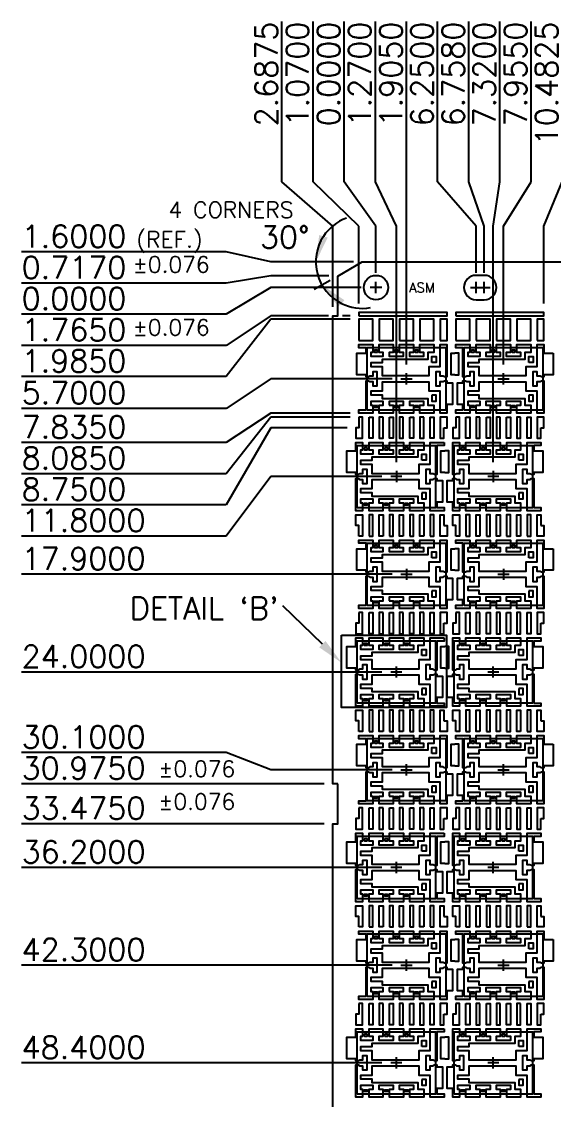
# Model space of a CAD drawing. Extents: x 25 to 260, y 58 to 390.
# Drawn here: x 43.4 to 103.2, y 267.8 to 388.9 of the extents above; entities that cross this region are included whole.
import ezdxf
from ezdxf.enums import TextEntityAlignment as Align
from ezdxf.lldxf.tags import DXFTag

# ---------------------------------------------------------------- set-up
doc = ezdxf.new("R2010")
doc.units = 0
doc.header["$LTSCALE"] = 8
doc.header["$MEASUREMENT"] = 0
for name, color, linetype in [('CEN', 2, 'CENTER'), ('COIN-LINE', 4, 'Continuous'), ('DIM', 7, 'Continuous'), ('LF-LINE', 1, 'Continuous'), ('PKG-OUT', 3, 'HIDDEN')]:
    doc.layers.add(name, color=color, linetype=linetype)
doc.styles.add('SIMPLEX', font='SIMPLEX.shx', dxfattribs={"height": 3})
tags = doc.linetypes.add('CENTER', pattern=[2, 1.25, -0.25, 0.25, -0.25]).pattern_tags.tags
tags[10:11] = [DXFTag(74, 4), DXFTag(75, 0), DXFTag(340, '0'), DXFTag(46, 1.0), DXFTag(50, 0.0), DXFTag(44, 0.0), DXFTag(45, 0.0)]
tags[8:9] = [DXFTag(74, 4), DXFTag(75, 0), DXFTag(340, '0'), DXFTag(46, 1.0), DXFTag(50, 0.0), DXFTag(44, 0.0), DXFTag(45, 0.0)]
tags[6:7] = [DXFTag(74, 4), DXFTag(75, 0), DXFTag(340, '0'), DXFTag(46, 1.0), DXFTag(50, 0.0), DXFTag(44, 0.0), DXFTag(45, 0.0)]
tags[4:5] = [DXFTag(74, 4), DXFTag(75, 0), DXFTag(340, '0'), DXFTag(46, 1.0), DXFTag(50, 0.0), DXFTag(44, 0.0), DXFTag(45, 0.0)]
tags = doc.linetypes.add('HIDDEN', pattern=[0.375, 0.25, -0.125]).pattern_tags.tags
tags[6:7] = [DXFTag(74, 4), DXFTag(75, 0), DXFTag(340, '0'), DXFTag(46, 1.0), DXFTag(50, 0.0), DXFTag(44, 0.0), DXFTag(45, 0.0)]
tags[4:5] = [DXFTag(74, 4), DXFTag(75, 0), DXFTag(340, '0'), DXFTag(46, 1.0), DXFTag(50, 0.0), DXFTag(44, 0.0), DXFTag(45, 0.0)]

# ---------------------------------------------------------------- blocks, each defined once
blk = doc.blocks.new('INT1')
for points in [[(-1.09, -1.647), (-0.835, -1.647), (-0.835, -2.135), (-1.705, -2.135), (-1.705, -1.647), (-1.45, -1.647), (-1.45, -1.417), (-2.23, -1.417), (-2.23, -1.647), (-2.105, -1.647), (-2.105, -2.135), (-2.975, -2.135), (-2.975, -1.935), (-2.528, -1.935), (-2.528, -0.125), (-2.375, -0.125), (-2.288, -0.175), (-2.105, -0.175), (-2.105, -0.44), (-1.83, -0.44), (-1.83, 0.44), (-2.105, 0.44), (-2.105, 0.175), (-2.288, 0.175), (-2.375, 0.125), (-2.528, 0.125), (-2.528, 0.25), (-3.1, 0.25), (-3.1, 1.6), (-2.528, 1.6), (-2.528, 1.935), (-2.975, 1.935), (-2.975, 2.135), (-2.105, 2.135), (-2.105, 1.647), (-2.23, 1.647), (-2.23, 1.417), (-1.45, 1.417), (-1.45, 1.647), (-1.705, 1.647), (-1.705, 2.135), (-0.835, 2.135), (-0.835, 1.647), (-1.09, 1.647), (-1.09, 1.417), (-0.18, 1.417), (-0.18, 1.647), (-0.435, 1.647), (-0.435, 2.135), (0.435, 2.135), (0.435, 1.647), (0.18, 1.647), (0.18, 1.417), (1.09, 1.417), (1.09, 1.647), (0.835, 1.647), (0.835, 2.135), (1.705, 2.135), (1.705, 1.647), (1.34, 1.647), (1.34, 1.217), (-1.528, 1.217), (-1.528, 1), (-2.23, 1), (-2.23, 0.775), (-1.528, 0.775), (-1.528, 0.2), (1.422, 0.2), (1.422, 0.775), (2.105, 0.775), (2.105, 2.135), (2.527, 2.135), (2.527, 0.125), (2.375, 0.125), (2.288, 0.175), (2.105, 0.175), (2.105, 0.44), (1.83, 0.44), (1.83, -0.44), (2.105, -0.44), (2.105, -0.175), (2.288, -0.175), (2.375, -0.125), (2.527, -0.125), (2.527, -0.25), (2.875, -0.25), (2.875, -1.6), (2.527, -1.6), (2.527, -2.135), (2.105, -2.135), (2.105, -0.775), (1.422, -0.775), (1.422, -0.2), (-1.528, -0.2), (-1.528, -0.775), (-2.23, -0.775), (-2.23, -1), (-1.528, -1), (-1.528, -1.217), (1.34, -1.217), (1.34, -1.647), (1.705, -1.647), (1.705, -2.135), (0.835, -2.135), (0.835, -1.647), (1.09, -1.647), (1.09, -1.417), (0.18, -1.417), (0.18, -1.647), (0.435, -1.647), (0.435, -2.135), (-0.435, -2.135), (-0.435, -1.647), (-0.18, -1.647), (-0.18, -1.417), (-1.09, -1.417)], [(1.59, 1.025), (1.59, 1.397), (1.855, 1.397), (1.855, 1.025)], [(1.59, -1.025), (1.59, -1.397), (1.855, -1.397), (1.855, -1.025)]]:
    blk.add_lwpolyline(points, close=True)
blk.add_lwpolyline([(3.025, 0.25), (2.778, 0.25), (2.778, 1.6), (3.025, 1.6)])
at = {"layer": 'COIN-LINE'}
for points in [[(-2.005, 1.765), (-2.005, 1.695, 0.414214), (-1.98, 1.67), (-1.83, 1.67, 0.414214), (-1.805, 1.695), (-1.805, 1.765, 0.414214), (-1.83, 1.79), (-1.98, 1.79, 0.414214)], [(-0.735, 1.765), (-0.735, 1.695, 0.414214), (-0.71, 1.67), (-0.56, 1.67, 0.414214), (-0.535, 1.695), (-0.535, 1.765, 0.414214), (-0.56, 1.79), (-0.71, 1.79, 0.414214)], [(0.535, 1.765), (0.535, 1.695, 0.414214), (0.56, 1.67), (0.71, 1.67, 0.414214), (0.735, 1.695), (0.735, 1.765, 0.414214), (0.71, 1.79), (0.56, 1.79, 0.414214)], [(-2.005, -1.765), (-2.005, -1.695, -0.414214), (-1.98, -1.67), (-1.83, -1.67, -0.414214), (-1.805, -1.695), (-1.805, -1.765, -0.414214), (-1.83, -1.79), (-1.98, -1.79, -0.414214)], [(-0.735, -1.765), (-0.735, -1.695, -0.414214), (-0.71, -1.67), (-0.56, -1.67, -0.414214), (-0.535, -1.695), (-0.535, -1.765, -0.414214), (-0.56, -1.79), (-0.71, -1.79, -0.414214)], [(0.535, -1.765), (0.535, -1.695, -0.414214), (0.56, -1.67), (0.71, -1.67, -0.414214), (0.735, -1.695), (0.735, -1.765, -0.414214), (0.71, -1.79), (0.56, -1.79, -0.414214)]]:
    blk.add_lwpolyline(points, format="xyb", close=True, dxfattribs=at)
at = {"layer": 'PKG-OUT'}
blk.add_lwpolyline([(-2.45, -1.95), (-2.45, 1.95), (2.45, 1.95), (2.45, -1.95)], close=True, dxfattribs=at)
blk = doc.blocks.new('INT2')
for points in [[(3.1, 1.6), (3.1, 0.25), (2.527, 0.25), (2.527, 0.125), (2.375, 0.125), (2.288, 0.175), (2.105, 0.175), (2.105, 0.44), (1.83, 0.44), (1.83, -0.44), (2.105, -0.44), (2.105, -0.175), (2.288, -0.175), (2.375, -0.125), (2.527, -0.125), (2.527, -2.135), (2.105, -2.135), (2.105, -0.775), (1.422, -0.775), (1.422, -0.2), (-1.528, -0.2), (-1.528, -0.775), (-2.23, -0.775), (-2.23, -1), (-1.528, -1), (-1.528, -1.217), (1.34, -1.217), (1.34, -1.647), (1.705, -1.647), (1.705, -2.135), (0.835, -2.135), (0.835, -1.647), (1.09, -1.647), (1.09, -1.417), (0.18, -1.417), (0.18, -1.647), (0.435, -1.647), (0.435, -2.135), (-0.435, -2.135), (-0.435, -1.647), (-0.18, -1.647), (-0.18, -1.417), (-1.09, -1.417), (-1.09, -1.647), (-0.835, -1.647), (-0.835, -2.135), (-1.705, -2.135), (-1.705, -1.647), (-1.45, -1.647), (-1.45, -1.417), (-2.23, -1.417), (-2.23, -1.647), (-2.105, -1.647), (-2.105, -2.135), (-2.975, -2.135), (-2.975, -1.935), (-2.528, -1.935), (-2.528, -1.6), (-2.875, -1.6), (-2.875, -0.25), (-2.528, -0.25), (-2.528, -0.125), (-2.375, -0.125), (-2.288, -0.175), (-2.105, -0.175), (-2.105, -0.44), (-1.83, -0.44), (-1.83, 0.44), (-2.105, 0.44), (-2.105, 0.175), (-2.288, 0.175), (-2.375, 0.125), (-2.528, 0.125), (-2.528, 1.935), (-2.975, 1.935), (-2.975, 2.135), (-2.105, 2.135), (-2.105, 1.647), (-2.23, 1.647), (-2.23, 1.417), (-1.45, 1.417), (-1.45, 1.647), (-1.705, 1.647), (-1.705, 2.135), (-0.835, 2.135), (-0.835, 1.647), (-1.09, 1.647), (-1.09, 1.417), (-0.18, 1.417), (-0.18, 1.647), (-0.435, 1.647), (-0.435, 2.135), (0.435, 2.135), (0.435, 1.647), (0.18, 1.647), (0.18, 1.417), (1.09, 1.417), (1.09, 1.647), (0.835, 1.647), (0.835, 2.135), (1.705, 2.135), (1.705, 1.647), (1.34, 1.647), (1.34, 1.217), (-1.528, 1.217), (-1.528, 1), (-2.23, 1), (-2.23, 0.775), (-1.528, 0.775), (-1.528, 0.2), (1.422, 0.2), (1.422, 0.775), (2.105, 0.775), (2.105, 2.135), (2.527, 2.135), (2.527, 1.6)], [(1.59, 1.025), (1.59, 1.397), (1.855, 1.397), (1.855, 1.025)], [(1.59, -1.025), (1.59, -1.397), (1.855, -1.397), (1.855, -1.025)]]:
    blk.add_lwpolyline(points, close=True)
blk.add_lwpolyline([(-3.025, 0.25), (-2.778, 0.25), (-2.778, 1.6), (-3.025, 1.6)])
at = {"layer": 'COIN-LINE'}
for points in [[(-2.005, 1.765), (-2.005, 1.695, 0.414214), (-1.98, 1.67), (-1.83, 1.67, 0.414214), (-1.805, 1.695), (-1.805, 1.765, 0.414214), (-1.83, 1.79), (-1.98, 1.79, 0.414214)], [(-0.735, 1.765), (-0.735, 1.695, 0.414214), (-0.71, 1.67), (-0.56, 1.67, 0.414214), (-0.535, 1.695), (-0.535, 1.765, 0.414214), (-0.56, 1.79), (-0.71, 1.79, 0.414214)], [(0.535, 1.765), (0.535, 1.695, 0.414214), (0.56, 1.67), (0.71, 1.67, 0.414214), (0.735, 1.695), (0.735, 1.765, 0.414214), (0.71, 1.79), (0.56, 1.79, 0.414214)], [(-2.005, -1.765), (-2.005, -1.695, -0.414214), (-1.98, -1.67), (-1.83, -1.67, -0.414214), (-1.805, -1.695), (-1.805, -1.765, -0.414214), (-1.83, -1.79), (-1.98, -1.79, -0.414214)], [(-0.735, -1.765), (-0.735, -1.695, -0.414214), (-0.71, -1.67), (-0.56, -1.67, -0.414214), (-0.535, -1.695), (-0.535, -1.765, -0.414214), (-0.56, -1.79), (-0.71, -1.79, -0.414214)], [(0.535, -1.765), (0.535, -1.695, -0.414214), (0.56, -1.67), (0.71, -1.67, -0.414214), (0.735, -1.695), (0.735, -1.765, -0.414214), (0.71, -1.79), (0.56, -1.79, -0.414214)]]:
    blk.add_lwpolyline(points, format="xyb", close=True, dxfattribs=at)
at = {"layer": 'PKG-OUT'}
blk.add_lwpolyline([(-2.45, -1.95), (-2.45, 1.95), (2.45, 1.95), (2.45, -1.95)], close=True, dxfattribs=at)
blk = doc.blocks.new('INT3')
for points in [[(2.975, 2.135), (2.975, 1.935), (2.527, 1.935), (2.527, 0.125), (2.375, 0.125), (2.288, 0.175), (2.105, 0.175), (2.105, 0.44), (1.83, 0.44), (1.83, -0.44), (2.105, -0.44), (2.105, -0.175), (2.288, -0.175), (2.375, -0.125), (2.527, -0.125), (2.527, -0.25), (2.875, -0.25), (2.875, -1.6), (2.527, -1.6), (2.527, -1.935), (2.975, -1.935), (2.975, -2.135), (2.105, -2.135), (2.105, -0.775), (1.422, -0.775), (1.422, -0.2), (-1.528, -0.2), (-1.528, -0.775), (-2.23, -0.775), (-2.23, -1), (-1.528, -1), (-1.528, -1.217), (1.34, -1.217), (1.34, -1.647), (1.705, -1.647), (1.705, -2.135), (0.835, -2.135), (0.835, -1.647), (1.09, -1.647), (1.09, -1.417), (0.18, -1.417), (0.18, -1.647), (0.435, -1.647), (0.435, -2.135), (-0.435, -2.135), (-0.435, -1.647), (-0.18, -1.647), (-0.18, -1.417), (-1.09, -1.417), (-1.09, -1.647), (-0.835, -1.647), (-0.835, -2.135), (-1.705, -2.135), (-1.705, -1.647), (-1.45, -1.647), (-1.45, -1.417), (-2.23, -1.417), (-2.23, -1.647), (-2.105, -1.647), (-2.105, -2.135), (-2.528, -2.135), (-2.528, -0.125), (-2.375, -0.125), (-2.288, -0.175), (-2.105, -0.175), (-2.105, -0.44), (-1.83, -0.44), (-1.83, 0.44), (-2.105, 0.44), (-2.105, 0.175), (-2.288, 0.175), (-2.375, 0.125), (-2.528, 0.125), (-2.528, 0.25), (-3.1, 0.25), (-3.1, 1.6), (-2.528, 1.6), (-2.528, 2.135), (-2.105, 2.135), (-2.105, 1.647), (-2.23, 1.647), (-2.23, 1.417), (-1.45, 1.417), (-1.45, 1.647), (-1.705, 1.647), (-1.705, 2.135), (-0.835, 2.135), (-0.835, 1.647), (-1.09, 1.647), (-1.09, 1.417), (-0.18, 1.417), (-0.18, 1.647), (-0.435, 1.647), (-0.435, 2.135), (0.435, 2.135), (0.435, 1.647), (0.18, 1.647), (0.18, 1.417), (1.09, 1.417), (1.09, 1.647), (0.835, 1.647), (0.835, 2.135), (1.705, 2.135), (1.705, 1.647), (1.34, 1.647), (1.34, 1.217), (-1.528, 1.217), (-1.528, 1), (-2.23, 1), (-2.23, 0.775), (-1.528, 0.775), (-1.528, 0.2), (1.422, 0.2), (1.422, 0.775), (2.105, 0.775), (2.105, 2.135)], [(1.59, 1.025), (1.59, 1.397), (1.855, 1.397), (1.855, 1.025)], [(1.59, -1.025), (1.59, -1.397), (1.855, -1.397), (1.855, -1.025)]]:
    blk.add_lwpolyline(points, close=True)
blk.add_lwpolyline([(3.025, 0.25), (2.778, 0.25), (2.778, 1.6), (3.025, 1.6)])
at = {"layer": 'COIN-LINE'}
for points in [[(-2.005, 1.765), (-2.005, 1.695, 0.414214), (-1.98, 1.67), (-1.83, 1.67, 0.414214), (-1.805, 1.695), (-1.805, 1.765, 0.414214), (-1.83, 1.79), (-1.98, 1.79, 0.414214)], [(-0.735, 1.765), (-0.735, 1.695, 0.414214), (-0.71, 1.67), (-0.56, 1.67, 0.414214), (-0.535, 1.695), (-0.535, 1.765, 0.414214), (-0.56, 1.79), (-0.71, 1.79, 0.414214)], [(0.535, 1.765), (0.535, 1.695, 0.414214), (0.56, 1.67), (0.71, 1.67, 0.414214), (0.735, 1.695), (0.735, 1.765, 0.414214), (0.71, 1.79), (0.56, 1.79, 0.414214)], [(-2.005, -1.765), (-2.005, -1.695, -0.414214), (-1.98, -1.67), (-1.83, -1.67, -0.414214), (-1.805, -1.695), (-1.805, -1.765, -0.414214), (-1.83, -1.79), (-1.98, -1.79, -0.414214)], [(-0.735, -1.765), (-0.735, -1.695, -0.414214), (-0.71, -1.67), (-0.56, -1.67, -0.414214), (-0.535, -1.695), (-0.535, -1.765, -0.414214), (-0.56, -1.79), (-0.71, -1.79, -0.414214)], [(0.535, -1.765), (0.535, -1.695, -0.414214), (0.56, -1.67), (0.71, -1.67, -0.414214), (0.735, -1.695), (0.735, -1.765, -0.414214), (0.71, -1.79), (0.56, -1.79, -0.414214)]]:
    blk.add_lwpolyline(points, format="xyb", close=True, dxfattribs=at)
at = {"layer": 'PKG-OUT'}
blk.add_lwpolyline([(-2.45, -1.95), (-2.45, 1.95), (2.45, 1.95), (2.45, -1.95)], close=True, dxfattribs=at)
blk = doc.blocks.new('INT4')
for points in [[(2.527, -1.935), (2.975, -1.935), (2.975, -2.135), (2.105, -2.135), (2.105, -0.775), (1.422, -0.775), (1.422, -0.2), (-1.528, -0.2), (-1.528, -0.775), (-2.23, -0.775), (-2.23, -1), (-1.528, -1), (-1.528, -1.217), (1.34, -1.217), (1.34, -1.647), (1.705, -1.647), (1.705, -2.135), (0.835, -2.135), (0.835, -1.647), (1.09, -1.647), (1.09, -1.417), (0.18, -1.417), (0.18, -1.647), (0.435, -1.647), (0.435, -2.135), (-0.435, -2.135), (-0.435, -1.647), (-0.18, -1.647), (-0.18, -1.417), (-1.09, -1.417), (-1.09, -1.647), (-0.835, -1.647), (-0.835, -2.135), (-1.705, -2.135), (-1.705, -1.647), (-1.45, -1.647), (-1.45, -1.417), (-2.23, -1.417), (-2.23, -1.647), (-2.105, -1.647), (-2.105, -2.135), (-2.528, -2.135), (-2.528, -1.6), (-2.875, -1.6), (-2.875, -0.25), (-2.528, -0.25), (-2.528, -0.125), (-2.375, -0.125), (-2.288, -0.175), (-2.105, -0.175), (-2.105, -0.44), (-1.83, -0.44), (-1.83, 0.44), (-2.105, 0.44), (-2.105, 0.175), (-2.288, 0.175), (-2.375, 0.125), (-2.528, 0.125), (-2.528, 2.135), (-2.105, 2.135), (-2.105, 1.647), (-2.23, 1.647), (-2.23, 1.417), (-1.45, 1.417), (-1.45, 1.647), (-1.705, 1.647), (-1.705, 2.135), (-0.835, 2.135), (-0.835, 1.647), (-1.09, 1.647), (-1.09, 1.417), (-0.18, 1.417), (-0.18, 1.647), (-0.435, 1.647), (-0.435, 2.135), (0.435, 2.135), (0.435, 1.647), (0.18, 1.647), (0.18, 1.417), (1.09, 1.417), (1.09, 1.647), (0.835, 1.647), (0.835, 2.135), (1.705, 2.135), (1.705, 1.647), (1.34, 1.647), (1.34, 1.217), (-1.528, 1.217), (-1.528, 1), (-2.23, 1), (-2.23, 0.775), (-1.528, 0.775), (-1.528, 0.2), (1.422, 0.2), (1.422, 0.775), (2.105, 0.775), (2.105, 2.135), (2.975, 2.135), (2.975, 1.935), (2.527, 1.935), (2.527, 1.6), (3.1, 1.6), (3.1, 0.25), (2.527, 0.25), (2.527, 0.125), (2.375, 0.125), (2.288, 0.175), (2.105, 0.175), (2.105, 0.44), (1.83, 0.44), (1.83, -0.44), (2.105, -0.44), (2.105, -0.175), (2.288, -0.175), (2.375, -0.125), (2.527, -0.125), (2.527, -1.935)], [(-3.025, 0.25), (-2.778, 0.25), (-2.778, 1.6), (-3.025, 1.6)]]:
    blk.add_lwpolyline(points)
for points in [[(1.59, 1.025), (1.59, 1.397), (1.855, 1.397), (1.855, 1.025)], [(1.59, -1.025), (1.59, -1.397), (1.855, -1.397), (1.855, -1.025)]]:
    blk.add_lwpolyline(points, close=True)
at = {"layer": 'COIN-LINE'}
for points in [[(-2.005, 1.765), (-2.005, 1.695, 0.414214), (-1.98, 1.67), (-1.83, 1.67, 0.414214), (-1.805, 1.695), (-1.805, 1.765, 0.414214), (-1.83, 1.79), (-1.98, 1.79, 0.414214)], [(-0.735, 1.765), (-0.735, 1.695, 0.414214), (-0.71, 1.67), (-0.56, 1.67, 0.414214), (-0.535, 1.695), (-0.535, 1.765, 0.414214), (-0.56, 1.79), (-0.71, 1.79, 0.414214)], [(0.535, 1.765), (0.535, 1.695, 0.414214), (0.56, 1.67), (0.71, 1.67, 0.414214), (0.735, 1.695), (0.735, 1.765, 0.414214), (0.71, 1.79), (0.56, 1.79, 0.414214)], [(-2.005, -1.765), (-2.005, -1.695, -0.414214), (-1.98, -1.67), (-1.83, -1.67, -0.414214), (-1.805, -1.695), (-1.805, -1.765, -0.414214), (-1.83, -1.79), (-1.98, -1.79, -0.414214)], [(-0.735, -1.765), (-0.735, -1.695, -0.414214), (-0.71, -1.67), (-0.56, -1.67, -0.414214), (-0.535, -1.695), (-0.535, -1.765, -0.414214), (-0.56, -1.79), (-0.71, -1.79, -0.414214)], [(0.535, -1.765), (0.535, -1.695, -0.414214), (0.56, -1.67), (0.71, -1.67, -0.414214), (0.735, -1.695), (0.735, -1.765, -0.414214), (0.71, -1.79), (0.56, -1.79, -0.414214)]]:
    blk.add_lwpolyline(points, format="xyb", close=True, dxfattribs=at)
at = {"layer": 'PKG-OUT'}
blk.add_lwpolyline([(-2.45, -1.95), (-2.45, 1.95), (2.45, 1.95), (2.45, -1.95)], close=True, dxfattribs=at)

msp = doc.modelspace()

# ---------------------------------------------------------------- linework, layer by layer
for points in [[(81.35, 355.86), (91.25, 355.86), (91.25, 356.22), (81.35, 356.22)], [(92.24, 355.86), (102.14, 355.86), (102.14, 356.22), (92.24, 356.22)], [(81.35, 353.07), (82.91, 353.07), (82.91, 355.46), (81.35, 355.46)], [(83.63, 353.07), (85.2, 353.07), (85.2, 355.46), (83.63, 355.46)], [(85.92, 353.07), (87.49, 353.07), (87.49, 355.46), (85.92, 355.46)], [(88.21, 353.07), (89.77, 353.07), (89.77, 355.46), (88.21, 355.46)], [(90.49, 353.07), (91.25, 353.07), (91.25, 355.46), (90.49, 355.46)], [(92.24, 353.07), (93.8, 353.07), (93.8, 355.46), (92.24, 355.46)], [(94.52, 353.07), (96.09, 353.07), (96.09, 355.46), (94.52, 355.46)], [(96.81, 353.07), (98.38, 353.07), (98.38, 355.46), (96.81, 355.46)], [(99.1, 353.07), (100.66, 353.07), (100.66, 355.46), (99.1, 355.46)], [(101.38, 353.07), (102.14, 353.07), (102.14, 355.46), (101.38, 355.46)], [(81.35, 344.48), (81.35, 343.28), (81.01, 343.28), (81.01, 342.09), (81.77, 342.09), (81.77, 344.48)], [(82.49, 344.48), (82.91, 344.48), (82.91, 342.09), (82.49, 342.09)], [(84.06, 344.48), (83.63, 344.48), (83.63, 342.09), (84.06, 342.09)], [(84.78, 344.48), (85.2, 344.48), (85.2, 342.09), (84.78, 342.09)], [(86.34, 344.48), (85.92, 344.48), (85.92, 342.09), (85.93, 342.09), (86.34, 342.09)], [(87.06, 344.48), (87.49, 344.48), (87.49, 342.09), (87.06, 342.09)], [(88.63, 344.48), (88.21, 344.48), (88.21, 342.09), (88.63, 342.09)], [(89.35, 344.47), (89.36, 344.48), (89.77, 344.48), (89.77, 342.09), (89.35, 342.09)], [(90.91, 343.28), (91.25, 343.28), (91.25, 344.48), (90.49, 344.48), (90.49, 342.09), (90.91, 342.09)], [(92.24, 344.48), (92.24, 343.28), (91.9, 343.28), (91.9, 342.09), (92.66, 342.09), (92.66, 344.48)], [(93.38, 344.48), (93.8, 344.48), (93.8, 342.09), (93.38, 342.09)], [(94.95, 344.48), (94.52, 344.48), (94.52, 342.09), (94.95, 342.09)], [(95.67, 344.48), (96.09, 344.48), (96.09, 342.09), (95.67, 342.09)], [(97.23, 344.48), (96.81, 344.48), (96.81, 342.09), (96.82, 342.09), (97.23, 342.09)], [(97.95, 344.48), (98.38, 344.48), (98.38, 342.09), (97.95, 342.09)], [(99.52, 344.48), (99.1, 344.48), (99.1, 342.09), (99.52, 342.09)], [(100.24, 344.47), (100.25, 344.48), (100.66, 344.48), (100.66, 342.09), (100.24, 342.09)], [(101.8, 343.28), (102.14, 343.28), (102.14, 344.48), (101.38, 344.48), (101.38, 342.09), (101.8, 342.09)], [(81.35, 331.11), (81.35, 332.3), (81.01, 332.3), (81.01, 333.5), (81.77, 333.5), (81.77, 331.11)], [(82.49, 331.11), (82.91, 331.11), (82.91, 333.5), (82.49, 333.5)], [(84.06, 331.11), (83.63, 331.11), (83.63, 333.5), (84.06, 333.5)], [(84.78, 331.11), (85.2, 331.11), (85.2, 333.5), (84.78, 333.5)], [(86.34, 331.11), (85.92, 331.11), (85.92, 333.49), (85.93, 333.5), (86.34, 333.5)], [(87.06, 331.11), (87.49, 331.11), (87.49, 333.5), (87.06, 333.5)], [(88.63, 331.11), (88.21, 331.11), (88.21, 333.5), (88.63, 333.5)], [(89.35, 331.11), (89.36, 331.11), (89.77, 331.11), (89.77, 333.5), (89.35, 333.5)], [(90.91, 332.3), (91.25, 332.3), (91.25, 331.11), (90.49, 331.11), (90.49, 333.5), (90.91, 333.5)], [(92.24, 331.11), (92.24, 332.3), (91.9, 332.3), (91.9, 333.5), (92.66, 333.5), (92.66, 331.11)], [(93.38, 331.11), (93.8, 331.11), (93.8, 333.5), (93.38, 333.5)], [(94.95, 331.11), (94.52, 331.11), (94.52, 333.5), (94.95, 333.5)], [(95.67, 331.11), (96.09, 331.11), (96.09, 333.5), (95.67, 333.5)], [(97.23, 331.11), (96.81, 331.11), (96.81, 333.49), (96.82, 333.5), (97.23, 333.5)], [(97.95, 331.11), (98.38, 331.11), (98.38, 333.5), (97.95, 333.5)], [(99.52, 331.11), (99.1, 331.11), (99.1, 333.5), (99.52, 333.5)], [(100.24, 331.11), (100.25, 331.11), (100.66, 331.11), (100.66, 333.5), (100.24, 333.5)], [(101.8, 332.3), (102.14, 332.3), (102.14, 331.11), (101.38, 331.11), (101.38, 333.5), (101.8, 333.5)], [(81.35, 322.52), (81.35, 321.32), (81.01, 321.32), (81.01, 320.13), (81.77, 320.13), (81.77, 322.52)], [(82.49, 322.52), (82.91, 322.52), (82.91, 320.13), (82.49, 320.13)], [(84.06, 322.52), (83.63, 322.52), (83.63, 320.13), (84.06, 320.13)], [(84.78, 322.52), (85.2, 322.52), (85.2, 320.13), (84.78, 320.13)], [(86.34, 322.52), (85.92, 322.52), (85.92, 320.13), (85.93, 320.13), (86.34, 320.13)], [(87.06, 322.52), (87.49, 322.52), (87.49, 320.13), (87.06, 320.13)], [(88.63, 322.52), (88.21, 322.52), (88.21, 320.13), (88.63, 320.13)], [(89.35, 322.51), (89.36, 322.52), (89.77, 322.52), (89.77, 320.13), (89.35, 320.13)], [(90.91, 321.32), (91.25, 321.32), (91.25, 322.52), (90.49, 322.52), (90.49, 320.13), (90.91, 320.13)], [(92.24, 322.52), (92.24, 321.32), (91.9, 321.32), (91.9, 320.13), (92.66, 320.13), (92.66, 322.52)], [(93.38, 322.52), (93.8, 322.52), (93.8, 320.13), (93.38, 320.13)], [(94.95, 322.52), (94.52, 322.52), (94.52, 320.13), (94.95, 320.13)], [(95.67, 322.52), (96.09, 322.52), (96.09, 320.13), (95.67, 320.13)], [(97.23, 322.52), (96.81, 322.52), (96.81, 320.13), (96.82, 320.13), (97.23, 320.13)], [(97.95, 322.52), (98.38, 322.52), (98.38, 320.13), (97.95, 320.13)], [(99.52, 322.52), (99.1, 322.52), (99.1, 320.13), (99.52, 320.13)], [(100.24, 322.51), (100.25, 322.52), (100.66, 322.52), (100.66, 320.13), (100.24, 320.13)], [(101.8, 321.32), (102.14, 321.32), (102.14, 322.52), (101.38, 322.52), (101.38, 320.13), (101.8, 320.13)], [(81.35, 309.15), (81.35, 310.34), (81.01, 310.34), (81.01, 311.54), (81.77, 311.54), (81.77, 309.15)], [(82.49, 309.15), (82.91, 309.15), (82.91, 311.54), (82.49, 311.54)], [(84.06, 309.15), (83.63, 309.15), (83.63, 311.54), (84.06, 311.54)], [(84.78, 309.15), (85.2, 309.15), (85.2, 311.54), (84.78, 311.54)], [(86.34, 309.15), (85.92, 309.15), (85.92, 311.53), (85.93, 311.54), (86.34, 311.54)], [(87.06, 309.15), (87.49, 309.15), (87.49, 311.54), (87.06, 311.54)], [(88.63, 309.15), (88.21, 309.15), (88.21, 311.54), (88.63, 311.54)], [(89.35, 309.15), (89.36, 309.15), (89.77, 309.15), (89.77, 311.54), (89.35, 311.54)], [(90.91, 310.34), (91.25, 310.34), (91.25, 309.15), (90.49, 309.15), (90.49, 311.54), (90.91, 311.54)], [(92.24, 309.15), (92.24, 310.34), (91.9, 310.34), (91.9, 311.54), (92.66, 311.54), (92.66, 309.15)], [(93.38, 309.15), (93.8, 309.15), (93.8, 311.54), (93.38, 311.54)], [(94.95, 309.15), (94.52, 309.15), (94.52, 311.54), (94.95, 311.54)], [(95.67, 309.15), (96.09, 309.15), (96.09, 311.54), (95.67, 311.54)], [(97.23, 309.15), (96.81, 309.15), (96.81, 311.53), (96.82, 311.54), (97.23, 311.54)], [(97.95, 309.15), (98.38, 309.15), (98.38, 311.54), (97.95, 311.54)], [(99.52, 309.15), (99.1, 309.15), (99.1, 311.54), (99.52, 311.54)], [(100.24, 309.15), (100.25, 309.15), (100.66, 309.15), (100.66, 311.54), (100.24, 311.54)], [(101.8, 310.34), (102.14, 310.34), (102.14, 309.15), (101.38, 309.15), (101.38, 311.54), (101.8, 311.54)], [(81.35, 300.56), (81.35, 299.36), (81.01, 299.36), (81.01, 298.17), (81.77, 298.17), (81.77, 300.56)], [(82.49, 300.56), (82.91, 300.56), (82.91, 298.17), (82.49, 298.17)], [(84.06, 300.56), (83.63, 300.56), (83.63, 298.17), (84.06, 298.17)], [(84.78, 300.56), (85.2, 300.56), (85.2, 298.17), (84.78, 298.17)], [(86.34, 300.56), (85.92, 300.56), (85.92, 298.17), (85.93, 298.17), (86.34, 298.17)], [(87.06, 300.56), (87.49, 300.56), (87.49, 298.17), (87.06, 298.17)], [(88.63, 300.56), (88.21, 300.56), (88.21, 298.17), (88.63, 298.17)], [(89.35, 300.55), (89.36, 300.56), (89.77, 300.56), (89.77, 298.17), (89.35, 298.17)], [(90.91, 299.36), (91.25, 299.36), (91.25, 300.56), (90.49, 300.56), (90.49, 298.17), (90.91, 298.17)], [(92.24, 300.56), (92.24, 299.36), (91.9, 299.36), (91.9, 298.17), (92.66, 298.17), (92.66, 300.56)], [(93.38, 300.56), (93.8, 300.56), (93.8, 298.17), (93.38, 298.17)], [(94.95, 300.56), (94.52, 300.56), (94.52, 298.17), (94.95, 298.17)], [(95.67, 300.56), (96.09, 300.56), (96.09, 298.17), (95.67, 298.17)], [(97.23, 300.56), (96.81, 300.56), (96.81, 298.17), (96.82, 298.17), (97.23, 298.17)], [(97.95, 300.56), (98.38, 300.56), (98.38, 298.17), (97.95, 298.17)], [(99.52, 300.56), (99.1, 300.56), (99.1, 298.17), (99.52, 298.17)], [(100.24, 300.55), (100.25, 300.56), (100.66, 300.56), (100.66, 298.17), (100.24, 298.17)], [(101.8, 299.36), (102.14, 299.36), (102.14, 300.56), (101.38, 300.56), (101.38, 298.17), (101.8, 298.17)], [(81.35, 287.19), (81.35, 288.38), (81.01, 288.38), (81.01, 289.58), (81.77, 289.58), (81.77, 287.19)], [(82.49, 287.19), (82.91, 287.19), (82.91, 289.58), (82.49, 289.58)], [(84.06, 287.19), (83.63, 287.19), (83.63, 289.58), (84.06, 289.58)], [(84.78, 287.19), (85.2, 287.19), (85.2, 289.58), (84.78, 289.58)], [(86.34, 287.19), (85.92, 287.19), (85.92, 289.57), (85.93, 289.58), (86.34, 289.58)], [(87.06, 287.19), (87.49, 287.19), (87.49, 289.58), (87.06, 289.58)], [(88.63, 287.19), (88.21, 287.19), (88.21, 289.58), (88.63, 289.58)], [(89.35, 287.19), (89.36, 287.19), (89.77, 287.19), (89.77, 289.58), (89.35, 289.58)], [(90.91, 288.38), (91.25, 288.38), (91.25, 287.19), (90.49, 287.19), (90.49, 289.58), (90.91, 289.58)], [(92.24, 287.19), (92.24, 288.38), (91.9, 288.38), (91.9, 289.58), (92.66, 289.58), (92.66, 287.19)], [(93.38, 287.19), (93.8, 287.19), (93.8, 289.58), (93.38, 289.58)], [(94.95, 287.19), (94.52, 287.19), (94.52, 289.58), (94.95, 289.58)], [(95.67, 287.19), (96.09, 287.19), (96.09, 289.58), (95.67, 289.58)], [(97.23, 287.19), (96.81, 287.19), (96.81, 289.57), (96.82, 289.58), (97.23, 289.58)], [(97.95, 287.19), (98.38, 287.19), (98.38, 289.58), (97.95, 289.58)], [(99.52, 287.19), (99.1, 287.19), (99.1, 289.58), (99.52, 289.58)], [(100.24, 287.19), (100.25, 287.19), (100.66, 287.19), (100.66, 289.58), (100.24, 289.58)], [(101.8, 288.38), (102.14, 288.38), (102.14, 287.19), (101.38, 287.19), (101.38, 289.58), (101.8, 289.58)], [(81.35, 278.6), (81.35, 277.4), (81.01, 277.4), (81.01, 276.21), (81.77, 276.21), (81.77, 278.6)], [(82.49, 278.6), (82.91, 278.6), (82.91, 276.21), (82.49, 276.21)], [(84.06, 278.6), (83.63, 278.6), (83.63, 276.21), (84.06, 276.21)], [(84.78, 278.6), (85.2, 278.6), (85.2, 276.21), (84.78, 276.21)], [(86.34, 278.6), (85.92, 278.6), (85.92, 276.21), (85.93, 276.21), (86.34, 276.21)], [(87.06, 278.6), (87.49, 278.6), (87.49, 276.21), (87.06, 276.21)], [(88.63, 278.6), (88.21, 278.6), (88.21, 276.21), (88.63, 276.21)], [(89.35, 278.59), (89.36, 278.6), (89.77, 278.6), (89.77, 276.21), (89.35, 276.21)], [(90.91, 277.4), (91.25, 277.4), (91.25, 278.6), (90.49, 278.6), (90.49, 276.21), (90.91, 276.21)], [(92.24, 278.6), (92.24, 277.4), (91.9, 277.4), (91.9, 276.21), (92.66, 276.21), (92.66, 278.6)], [(93.38, 278.6), (93.8, 278.6), (93.8, 276.21), (93.38, 276.21)], [(94.95, 278.6), (94.52, 278.6), (94.52, 276.21), (94.95, 276.21)], [(95.67, 278.6), (96.09, 278.6), (96.09, 276.21), (95.67, 276.21)], [(97.23, 278.6), (96.81, 278.6), (96.81, 276.21), (96.82, 276.21), (97.23, 276.21)], [(97.95, 278.6), (98.38, 278.6), (98.38, 276.21), (97.95, 276.21)], [(99.52, 278.6), (99.1, 278.6), (99.1, 276.21), (99.52, 276.21)], [(100.24, 278.59), (100.25, 278.6), (100.66, 278.6), (100.66, 276.21), (100.24, 276.21)], [(101.8, 277.4), (102.14, 277.4), (102.14, 278.6), (101.38, 278.6), (101.38, 276.21), (101.8, 276.21)]]:
    msp.add_lwpolyline(points, close=True)
at = {"layer": 'CEN'}
for p, q in [((83.27, 358.4), (83.27, 359.68)), ((94.52, 358.4), (94.52, 359.68)), ((95.44, 358.4), (95.44, 359.68)), ((83.91, 359.03), (82.62, 359.03)), ((93.89, 359.03), (95.17, 359.03)), ((94.8, 359.03), (96.09, 359.03)), ((86.7, 348.14), (86.7, 349.4)), ((97.59, 348.14), (97.59, 349.4)), ((86.07, 348.77), (87.33, 348.77)), ((96.96, 348.77), (98.22, 348.77)), ((85.56, 338.42), (85.56, 337.16)), ((96.45, 338.42), (96.45, 337.16)), ((86.19, 337.79), (84.93, 337.79)), ((97.08, 337.79), (95.82, 337.79)), ((86.7, 327.44), (86.7, 326.18)), ((97.59, 327.44), (97.59, 326.18)), ((86.07, 326.81), (87.33, 326.81)), ((96.96, 326.81), (98.22, 326.81)), ((85.56, 315.2), (85.56, 316.46)), ((96.45, 315.2), (96.45, 316.46)), ((86.19, 315.83), (84.93, 315.83)), ((97.08, 315.83), (95.82, 315.83)), ((86.7, 304.22), (86.7, 305.48)), ((97.59, 304.22), (97.59, 305.48)), ((86.07, 304.85), (87.33, 304.85)), ((96.96, 304.85), (98.22, 304.85)), ((85.56, 293.24), (85.56, 294.5)), ((96.45, 293.24), (96.45, 294.5)), ((86.19, 293.87), (84.93, 293.87)), ((97.08, 293.87), (95.82, 293.87)), ((86.7, 282.26), (86.7, 283.52)), ((97.59, 282.26), (97.59, 283.52)), ((86.07, 282.89), (87.33, 282.89)), ((96.96, 282.89), (98.22, 282.89)), ((85.56, 271.28), (85.56, 272.54)), ((96.45, 271.28), (96.45, 272.54)), ((86.19, 271.91), (84.93, 271.91)), ((97.08, 271.91), (95.82, 271.91))]:
    msp.add_line(p, q, dxfattribs=at)
at = {"layer": 'COIN-LINE'}
for p, q in [((78.44, 365.91), (72.7, 370.91)), ((81.35, 365.91), (76.2, 370.91)), ((83.27, 365.91), (79.7, 370.91)), ((85.56, 365.91), (83.2, 370.91)), ((86.7, 365.91), (86.7, 370.91)), ((94.52, 365.91), (90.2, 370.91)), ((95.44, 365.91), (93.7, 370.91)), ((96.45, 365.91), (97.2, 370.91)), ((97.59, 365.91), (100.7, 370.91)), ((102.14, 365.91), (104.2, 370.91)), ((71.45, 361.91), (66.45, 363.03)), ((71.45, 360.33), (66.45, 359.53)), ((71.45, 359.03), (66.45, 356.03)), ((71.45, 355.86), (66.45, 352.53)), ((71.45, 355.46), (66.45, 349.03)), ((71.45, 348.77), (66.45, 345.45)), ((71.45, 344.93), (66.45, 341.61)), ((71.45, 344.48), (66.45, 338.11)), ((71.45, 343.28), (66.45, 334.61)), ((71.45, 337.79), (66.45, 331.11)), ((71.45, 326.81), (66.45, 326.81)), ((71.45, 315.83), (66.45, 315.83)), ((71.45, 304.85), (66.45, 306.78)), ((71.45, 303.28), (66.45, 303.28)), ((71.45, 298.78), (66.45, 298.78)), ((71.45, 293.87), (66.45, 293.87)), ((71.45, 282.89), (66.45, 282.89)), ((71.45, 271.91), (66.45, 271.91))]:
    msp.add_line(p, q, dxfattribs=at)
at = {"layer": 'DIM'}
for p, q in [((72.7, 370.91), (72.7, 388.91)), ((76.2, 370.91), (76.2, 388.91)), ((79.7, 370.91), (79.7, 388.91)), ((83.2, 370.91), (83.2, 388.91)), ((86.7, 370.91), (86.7, 388.91)), ((90.2, 370.91), (90.2, 388.91)), ((93.7, 370.91), (93.7, 388.91)), ((97.2, 370.91), (97.2, 388.91)), ((100.7, 370.91), (100.7, 388.91)), ((78.44, 356.86), (78.44, 365.91)), ((81.35, 357.22), (81.35, 365.91)), ((83.27, 360.68), (83.27, 365.91)), ((85.56, 339.42), (85.56, 365.91)), ((86.7, 350.4), (86.7, 365.91)), ((94.52, 360.68), (94.52, 365.91)), ((95.44, 360.68), (95.44, 365.91)), ((96.45, 339.42), (96.45, 365.91)), ((97.59, 350.4), (97.59, 365.91)), ((102.14, 357.22), (102.14, 365.91)), ((66.45, 363.03), (43.45, 363.03)), ((80.73, 361.91), (71.45, 361.91)), ((80.73, 361.91), (75.5, 361.91)), ((77.99, 360.33), (71.45, 360.33)), ((78.12, 359.83), (76.34, 358.8)), ((66.45, 359.53), (43.45, 359.53)), ((81.62, 359.03), (71.45, 359.03)), ((66.45, 356.03), (43.45, 356.03)), ((77.95, 355.86), (71.45, 355.86)), ((80.36, 355.46), (71.45, 355.46)), ((80.36, 355.86), (79.49, 355.86)), ((66.45, 352.53), (43.45, 352.53)), ((66.45, 349.03), (43.45, 349.03)), ((85.09, 348.77), (71.45, 348.77)), ((66.45, 345.45), (43.45, 345.45)), ((80.36, 344.93), (71.45, 344.93)), ((80.36, 344.48), (71.45, 344.48)), ((80.02, 343.28), (71.45, 343.28)), ((66.45, 341.61), (43.45, 341.61)), ((66.45, 338.11), (43.45, 338.11)), ((83.94, 337.79), (71.45, 337.79)), ((66.45, 334.61), (43.45, 334.61)), ((66.45, 331.11), (43.45, 331.11)), ((66.45, 326.81), (43.45, 326.81)), ((85.09, 326.81), (71.45, 326.81)), ((66.45, 315.83), (43.45, 315.83)), ((83.94, 315.83), (71.45, 315.83)), ((66.45, 306.78), (43.45, 306.78)), ((85.09, 304.85), (71.45, 304.85)), ((66.45, 303.28), (43.45, 303.28)), ((77.45, 303.28), (71.45, 303.28)), ((66.45, 298.78), (43.45, 298.78)), ((77.45, 298.78), (71.45, 298.78)), ((66.45, 293.87), (43.45, 293.87)), ((83.94, 293.87), (71.45, 293.87)), ((66.45, 282.89), (43.45, 282.89)), ((85.09, 282.89), (71.45, 282.89)), ((66.45, 271.91), (43.45, 271.91)), ((83.94, 271.91), (71.45, 271.91))]:
    msp.add_line(p, q, dxfattribs=at)
msp.add_lwpolyline([(77.25, 318.96), (72.8, 323.28)], dxfattribs=at)
for start, end in [(109.9161, 146.6326), (146.6326, 243.3674), (243.3674, 280.0839)]:
    msp.add_arc((81.73, 361.91), 5.22, start, end, dxfattribs=at)
for points in [[(76.5, 361.91), (76.89, 364.93), (77.84, 364.64)], [(77.2, 359.3), (79.73, 357.61), (79.04, 356.88)], [(79.41, 316.87), (77.6, 319.32), (76.9, 318.6)]]:
    msp.add_solid(points, dxfattribs=at)
at = {"layer": 'LF-LINE'}
for points in [[(78.98, 303.28), (78.44, 303.28), (78.44, 355.86), (78.98, 355.86), (78.98, 360.32), (81.73, 361.91), (136.7, 361.91, -0.039801), (136.7, 271.91, 0.039801), (136.7, 181.91), (81.73, 181.91), (78.98, 183.5), (78.98, 187.97), (78.44, 187.97), (78.44, 243.88), (78.98, 243.88), (78.98, 248.38), (78.44, 248.38), (78.44, 298.78), (78.98, 298.78)], [(95.44, 357.66, 1), (95.44, 360.4), (94.52, 360.4, 1), (94.52, 357.66)]]:
    msp.add_lwpolyline(points, format="xyb", close=True, dxfattribs=at)
msp.add_circle((83.27, 359.03), 1.37, dxfattribs=at)
at = {"layer": 'PKG-OUT'}
msp.add_lwpolyline([(79.41, 319.99), (91.2, 319.99), (91.2, 311.84), (79.41, 311.84)], close=True, dxfattribs=at)

# ---------------------------------------------------------------- block references
at = {"xscale": 1.8, "yscale": 1.8, "zscale": 1.8}
for name, p in [('INT1', (86.7, 348.77)), ('INT2', (97.59, 348.77)), ('INT3', (85.56, 337.79)), ('INT4', (96.45, 337.79)), ('INT1', (86.7, 326.81)), ('INT2', (97.59, 326.81)), ('INT3', (85.56, 315.83)), ('INT4', (96.45, 315.83)), ('INT1', (86.7, 304.85)), ('INT2', (97.59, 304.85)), ('INT3', (85.56, 293.87)), ('INT4', (96.45, 293.87)), ('INT1', (86.7, 282.89)), ('INT2', (97.59, 282.89)), ('INT3', (85.56, 271.91)), ('INT4', (96.45, 271.91))]:
    msp.add_blockref(name, p, dxfattribs=at)

# ---------------------------------------------------------------- texts
at = {"layer": 'DIM', "style": 'SIMPLEX'}
for s, p in [('2.6875', (72.2, 388.91)), ('1.0700', (75.7, 388.91)), ('0.0000', (79.2, 388.91)), ('1.2700', (82.7, 388.91)), ('1.9050', (86.2, 388.91)), ('6.2500', (89.7, 388.91)), ('6.7580', (93.2, 388.91)), ('7.3200', (96.7, 388.91)), ('7.9550', (100.2, 388.91)), ('10.4825', (103.7, 388.91))]:
    msp.add_text(s, height=2.5, rotation=90, dxfattribs=at).set_placement(p, align=Align.RIGHT)
for s, height, p in [('4 CORNERS', 1.8, (59.96, 366.86)), ('1.6000', 2.5, (43.45, 363.53)), ('(REF.)', 1.8, (56.37, 363.53)), ('0.7170', 2.5, (43.45, 360.03)), ('%%P0.076', 1.8, (55.94, 360.72)), ('0.0000', 2.5, (43.45, 356.53)), ('1.7650', 2.5, (43.45, 353.03)), ('%%P0.076', 1.8, (55.94, 353.65)), ('1.9850', 2.5, (43.45, 349.53)), ('5.7000', 2.5, (43.45, 345.95)), ('7.8350', 2.5, (43.45, 342.11)), ('8.0850', 2.5, (43.45, 338.61)), ('8.7500', 2.5, (43.45, 335.11)), ('11.8000', 2.5, (43.45, 331.61)), ('17.9000', 2.5, (43.45, 327.31)), ('24.0000', 2.5, (43.45, 316.33)), ('30.1000', 2.5, (43.45, 307.28)), ('30.9750', 2.5, (43.45, 303.78)), ('%%P0.076', 1.8, (58.81, 304.05)), ('33.4750', 2.5, (43.45, 299.28)), ('%%P0.076', 1.8, (58.81, 300.37)), ('36.2000', 2.5, (43.45, 294.37)), ('42.3000', 2.5, (43.45, 283.39)), ('48.4000', 2.5, (43.45, 272.41))]:
    msp.add_text(s, height=height, dxfattribs=at).set_placement(p)
at = {"layer": 'DIM', "char_height": 2.5, "style": 'SIMPLEX'}
for s, insert, attachment_point in [('\\A1;30%%d', (73.02, 364.69), 5), ("\\A1;DETAIL `B'", (72.33, 321.75), 9)]:
    msp.add_mtext(s, dxfattribs=dict(at, insert=insert, attachment_point=attachment_point))
at = {"layer": 'PKG-OUT', "style": 'SIMPLEX'}
msp.add_text('ASM', height=1.08, dxfattribs=at).set_placement((88.43, 359.03), align=Align.MIDDLE_CENTER)

doc.saveas('drawing.dxf')
